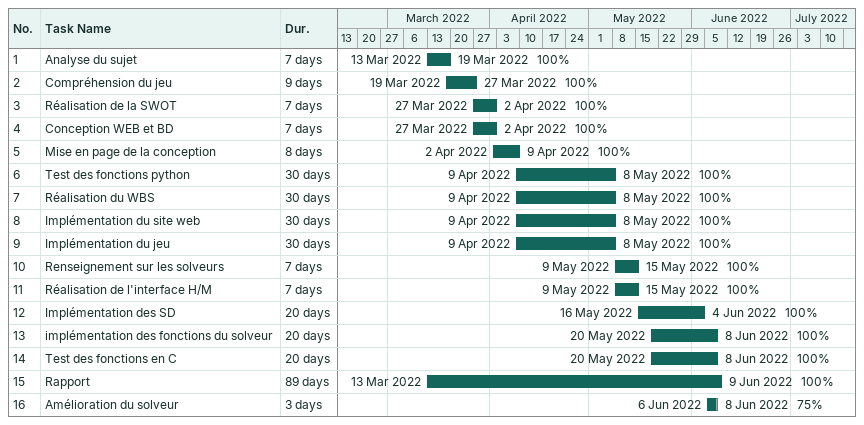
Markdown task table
| ID | Task | Duration | Start | Finish | % complete |
|---|---|---|---|---|---|
| 1 | Analyse du sujet | 7d | 2022-03-13 | 2022-03-19 | 100 |
| 2 | Compréhension du jeu | 9d | 2022-03-19 | 2022-03-27 | 100 |
| 3 | Réalisation de la SWOT | 7d | 2022-03-27 | 2022-04-02 | 100 |
| 4 | Conception WEB et BD | 7d | 2022-03-27 | 2022-04-02 | 100 |
| 5 | Mise en page de la conception | 8d | 2022-04-02 | 2022-04-09 | 100 |
| 6 | Test des fonctions python | 30d | 2022-04-09 | 2022-05-08 | 100 |
| 7 | Réalisation du WBS | 30d | 2022-04-09 | 2022-05-08 | 100 |
| 8 | Implémentation du site web | 30d | 2022-04-09 | 2022-05-08 | 100 |
| 9 | Implémentation du jeu | 30d | 2022-04-09 | 2022-05-08 | 100 |
| 10 | Renseignement sur les solveurs | 7d | 2022-05-09 | 2022-05-15 | 100 |
| 11 | Réalisation de l'interface H/M | 7d | 2022-05-09 | 2022-05-15 | 100 |
| 12 | Implémentation des SD | 20d | 2022-05-16 | 2022-06-04 | 100 |
| 13 | implémentation des fonctions du solveur | 20d | 2022-05-20 | 2022-06-08 | 100 |
| 14 | Test des fonctions en C | 20d | 2022-05-20 | 2022-06-08 | 100 |
| 15 | Rapport | 89d | 2022-03-13 | 2022-06-09 | 100 |
| 16 | Amélioration du solveur | 3d | 2022-06-06 | 2022-06-08 | 75 |
